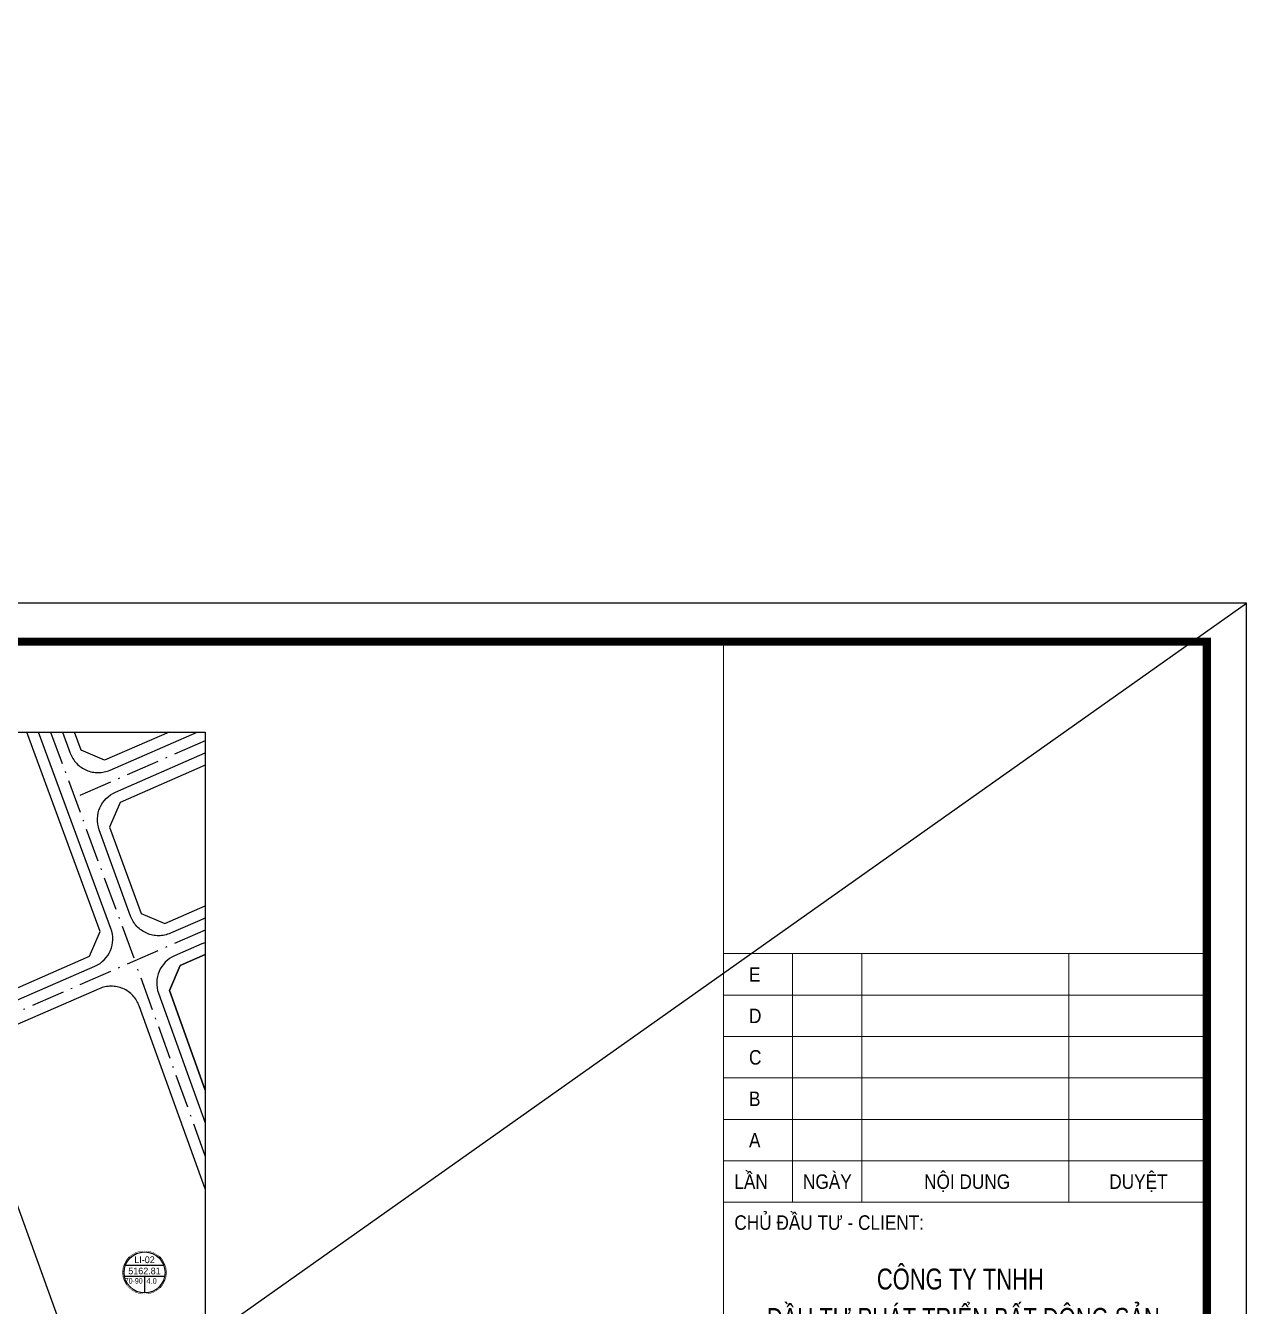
# Model space of a CAD drawing. Header units: metres. Extents: x 568006 to 1139366, y 2064802 to 4131555.
# Drawn here: x 569874 to 570201.5, y 2066017.6 to 2066361.1 of the extents above; entities that cross this region are included whole.
import ezdxf
from ezdxf.enums import TextEntityAlignment as Align
from ezdxf.xclip import XClip

# ---------------------------------------------------------------- set-up
doc = ezdxf.new("R2010")
doc.units = ezdxf.units.M
doc.header["$XCLIPFRAME"] = 0
for name, pattern in [('ACAD_ISO10W100', [18.5, 12, -3, 0.5, -3]), ('CENTER', [2, 1.25, -0.25, 0.25, -0.25]), ('DOT', [0.25, 0, -0.25])]:
    doc.linetypes.add(name, pattern=pattern)
doc.layers.get('DEFPOINTS').update_dxf_attribs({"color": 152, "linetype": 'CONTINUOUS'})
for name, color, linetype, lineweight in [('A-KY HIEU', 34, 'CONTINUOUS', 20), ('A-TEXT', 7, 'CONTINUOUS', 18), ('boDnv', 54, 'CONTINUOUS', 25), ('E- RANH GIOI', 1, 'CENTER', 13), ('hung-demlonha', 7, 'CONTINUOUS', 15)]:
    doc.layers.add(name, color=color, linetype=linetype, lineweight=lineweight)
for name, color, linetype in [('BoThamCo', 94, 'CONTINUOUS'), ('datOlienke', 42, 'CONTINUOUS'), ('ghi_chu', 7, 'CONTINUOUS'), ('LogDg', 7, 'CONTINUOUS'), ('TimDg', 222, 'CONTINUOUS'), ('ViaHeS', 32, 'CONTINUOUS')]:
    doc.layers.add(name, color=color, linetype=linetype)
doc.layers.add('KCS_Plotter', color=11, linetype='CONTINUOUS', plot=False)
doc.styles.add('ARIAL', font='arial.ttf', dxfattribs={"height": 5})
doc.styles.add('avh', font='')
doc.styles.add('QH1', font='arialbd.ttf', dxfattribs={"width": 0.8})
doc.styles.get('avh').set_extended_font_data('.VnAvantH')

# ---------------------------------------------------------------- blocks, each defined once
blk = doc.blocks.new('A$C33BC4D2A')
at = {"layer": 'A-KY HIEU', "color": 0}
for p, q in [((353.66, -4.9), (353.66, -292.1)), ((353.66, -44.47), (414.98, -44.47)), ((362.42, -44.47), (362.42, -76.01)), ((371.18, -44.47), (371.18, -76.01)), ((397.46, -44.47), (397.46, -76.01)), ((353.66, -49.73), (414.98, -49.73)), ((353.66, -54.98), (414.98, -54.98)), ((353.66, -60.24), (414.98, -60.24)), ((353.66, -65.5), (414.98, -65.5)), ((353.66, -70.75), (414.98, -70.75)), ((353.66, -76.01), (414.98, -76.01))]:
    blk.add_line(p, q, dxfattribs=at)
at = {"layer": 'A-KY HIEU', "color": 0, "const_width": 1.02}
blk.add_lwpolyline([(14.35, -292.1), (14.35, -4.9), (414.98, -4.9), (414.98, -292.1)], close=True, dxfattribs=at)
at = {"layer": 'DEFPOINTS', "color": 125}
blk.add_lwpolyline([(0, -297), (420, -297), (420, 0), (0, 0)], close=True, dxfattribs=at)
at = {"layer": 'A-TEXT', "style": 'ARIAL', "width": 0.85}
for s, height, p in [('E', 1.84, (356.88, -48.04)), ('D', 1.84, (356.88, -53.29)), ('C', 1.84, (356.88, -58.55)), ('B', 1.84, (356.88, -63.81)), ('A', 1.84, (356.88, -69.06)), ('LẦN', 1.84, (355.02, -74.32)), ('NGÀY', 1.84, (363.73, -74.32)), ('NỘI DUNG', 1.84, (379.1, -74.32)), ('DUYỆT', 1.84, (402.6, -74.32)), ('CHỦ ĐẦU TƯ - CLIENT:', 1.8397, (355.02, -79.51))]:
    blk.add_text(s, height=height, dxfattribs=at).set_placement(p)
at = {"layer": 'A-TEXT', "style": 'ARIAL', "width": 0.75}
for s, p in [('CÔNG TY TNHH ', (384.09, -87.08)), ('ĐẦU TƯ PHÁT TRIỂN BẤT ĐỘNG SẢN', (384.09, -92.08))]:
    blk.add_text(s, height=2.6573, dxfattribs=at).set_placement(p, align=Align.CENTER)
blk = doc.blocks.new('sl')
at = {"layer": 'ghi_chu', "color": 158}
blk.add_circle((0, 0), 5.75, dxfattribs=at)
at = {"color": 158, "linetype": 'DOT'}
blk.add_wipeout([(0, 5.75), (0.97, 5.67), (1.86, 5.44), (2.47, 5.19), (3.13, 4.82), (3.79, 4.32), (4.43, 3.67), (4.91, 2.99), (5.2, 2.45), (5.53, 1.57), (5.7, 0.77), (5.75, 0), (5.69, -0.85), (5.5, -1.69), (5.23, -2.38), (4.83, -3.13), (4.38, -3.72), (3.93, -4.2), (2.99, -4.91), (2.42, -5.22), (1.54, -5.54), (0.63, -5.72), (0, -5.75), (-0.86, -5.69), (-1.59, -5.52), (-2.41, -5.22), (-3.14, -4.82), (-3.72, -4.39), (-4.31, -3.8), (-4.85, -3.09), (-5.21, -2.43), (-5.52, -1.6), (-5.69, -0.85), (-5.75, 0), (-5.66, 1.01), (-5.49, 1.72), (-5.12, 2.62), (-4.44, 3.66), (-3.55, 4.52), (-2.72, 5.07), (-1.72, 5.49), (-0.8, 5.69)], dxfattribs=at).dxf.layer = 'ghi_chu'
at = {"layer": 'ghi_chu', "color": 32}
for points in [[(-5.12, 2), (5.12, 2)], [(-5.41, -1), (5.41, -1)], [(0, -1), (0, -5.5)]]:
    blk.add_lwpolyline(points, dxfattribs=at)
at = {"layer": 'ghi_chu'}
blk.add_circle((0, 0), 5.5, dxfattribs=at)
at = {"layer": 'ghi_chu', "style": 'avh'}
for tag, height, p in [('SOLO', 1.25, (0, 2.51)), ('DT', 1.5, (-0.01, -0.49))]:
    blk.add_attdef(tag, text='', height=height, dxfattribs=at).set_placement(p, align=Align.CENTER)
blk.add_attdef('MD', text='', height=1.25, dxfattribs=at).set_placement((-0.5, -3), align=Align.RIGHT)
blk.add_attdef('TC', (0.5, -3.02), '', height=1.25, dxfattribs=at)
blk = doc.blocks.new('tmbc_khub')
at = {"layer": 'BoThamCo'}
blk.add_lwpolyline([(6.878, 415.7), (0.058, 418.174), (-6.762, 415.202), (-9.645, 408.502), (29.993, 298.909), (36.016, 296.722), (55.218, 307.893), (57.303, 314.88)], close=True, dxfattribs=at)
at = {"layer": 'datOlienke'}
for points in [[(97.727, 568.284), (104.547, 565.81), (117.992, 538.929), (115.645, 532.46), (-27.027, 470.271), (-33.34, 472.965), (-43.74, 501.176), (-40.886, 507.865)], [(138.857, 497.212), (127.84, 519.238), (121.02, 521.712), (-22.869, 458.993), (-25.723, 452.304), (-17.201, 429.187), (-10.888, 426.494), (136.51, 490.742)]]:
    blk.add_lwpolyline(points, close=True, dxfattribs=at)
blk.add_lwpolyline([(-75.74, 492.679, -0.0018883), (-88.168, 487.404), (-91.08, 480.772), (-64.904, 408.399), (-58.62, 405.694), (-31.074, 417.696), (-28.22, 424.385), (-54.759, 496.373), (-61.072, 499.066), (-74.051, 493.409, -0.0014744)], format="xyb", close=True, dxfattribs=at)
at = {"layer": 'LogDg'}
for points in [[(-25.555, 467.64), (117.972, 530.202, 0.429738), (121.931, 541.114), (107.149, 570.669, 0.3988577), (96.797, 574.424), (-43.382, 513.322, 0.3973692), (-47.692, 503.221), (-36.258, 472.207, 0.431261)], [(-20.069, 428.504), (-28.447, 451.666, -0.3955879), (-24.12, 461.72), (121.434, 525.165, -0.3988577), (131.785, 521.41), (142.796, 499.396, -0.429738), (138.837, 488.484), (-9.35, 423.891, -0.4330878)], [(38.381, 294.627), (56.991, 305.454, 0.3958327), (60.123, 315.948), (9.446, 417.272, 0.3988577), (-0.905, 421.027), (-8.245, 417.828, 0.3955879), (-12.571, 407.773), (26.835, 298.821, 0.4679364)], [(-28.453, 409.021), (-58.768, 395.812, 0.3956287), (-63.095, 385.757), (-21.484, 270.709, 0.4679364), (-9.938, 266.515), (19.054, 283.382, 0.3624568), (22.554, 293.018), (-17.734, 404.408, 0.4330459)]]:
    blk.add_lwpolyline(points, format="xyb", close=True, dxfattribs=at)
blk.add_lwpolyline([(-87.246, 494.303, 0.3988265), (-95.512, 475.385), (-70.593, 406.488, 0.4330459), (-59.875, 401.875), (-29.618, 415.058, 0.3974101), (-25.308, 425.16), (-52.881, 499.95, 0.431261), (-63.583, 504.517), (-64.013, 504.33, -0.0037754), (-87.246, 494.303)], format="xyb", dxfattribs=at)
at = {"layer": 'TimDg', "linetype": 'ACAD_ISO10W100', "ltscale": 0.75}
for points in [[(-637.358, 375.433), (-526.554, 386.851, 0.0212183), (-484.582, 392.986), (-439.364, 401.567, 0.0205674), (-399.317, 410.888), (-113.509, 489.93, 0.0050405), (-80.47, 503.707, 0.0014744), (-78.846, 504.409), (260.57, 652.356), (289.002, 667.327)], [(-377.535, 134.416), (-34.22, 249.631, 0.0508293), (-28.678, 252.141), (203.834, 387.416)]]:
    blk.add_lwpolyline(points, format="xyb", dxfattribs=at)
for points in [[(-104.275, 665.216), (-55.137, 514.744), (-18.902, 416.455)], [(131.178, 532.685), (-35.041, 460.233)], [(152.043, 490.967), (-77.691, 390.83)], [(28.497, 285.406), (-18.902, 416.455)], [(-9.753, 202.992), (227.16, 340.827)]]:
    blk.add_lwpolyline(points, dxfattribs=at)
at = {"layer": 'ViaHeS'}
for points in [[(97.727, 568.284), (104.547, 565.81), (117.992, 538.929), (115.645, 532.46), (-27.027, 470.271), (-33.34, 472.965), (-43.74, 501.176), (-40.886, 507.865)], [(138.857, 497.212), (127.84, 519.238), (121.02, 521.712), (-22.869, 458.993), (-25.723, 452.304), (-17.201, 429.187), (-10.888, 426.494), (136.51, 490.742)], [(29.993, 298.909), (-9.645, 408.502), (-6.762, 415.202), (0.058, 418.174), (6.878, 415.7), (57.303, 314.88), (55.218, 307.893), (36.016, 296.722)]]:
    blk.add_lwpolyline(points, close=True, dxfattribs=at)
blk.add_lwpolyline([(-75.74, 492.679, -0.0018883), (-88.168, 487.404), (-91.08, 480.772), (-64.904, 408.399), (-58.62, 405.694), (-31.074, 417.696), (-28.22, 424.385), (-54.759, 496.373), (-61.072, 499.066), (-74.051, 493.409, -0.0014744)], format="xyb", close=True, dxfattribs=at)
at = {"layer": 'hung-demlonha', "color": 7, "ltscale": 5, "style": 'QH1', "width": 0.65}
for tag, p in [('BT04', (-109.598, 191.643)), ('BT06', (-305.798, 171.199)), ('BT05', (-282.572, 137.244))]:
    blk.add_attdef(tag, text='', height=3.96, rotation=0, dxfattribs=at).set_placement(p, align=Align.CENTER)
at = {"layer": 'ghi_chu'}
ref = blk.add_blockref('sl', (-16.307, 332.902), dxfattribs=at)
ref.add_attrib('DT', '5162.81', dxfattribs={"height": 1.8, "style": 'avh'}).set_placement((-16.322, 332.408), align=Align.CENTER)
ref.add_attrib('MD', '70-90', dxfattribs={"height": 1.5, "style": 'avh', "width": 0.75}).set_placement((-16.808, 329.905), align=Align.RIGHT)
ref.add_attrib('TC', '4.0', (-15.807, 329.882), dxfattribs={"height": 1.5, "style": 'avh'})
ref.add_attrib('SOLO', 'Li-02', dxfattribs={"height": 1.8, "style": 'avh'}).set_placement((-16.307, 335.408), align=Align.CENTER)

msp = doc.modelspace()

# ---------------------------------------------------------------- linework, layer by layer
at = {"layer": 'boDnv'}
msp.add_lwpolyline([(569530.2, 2066171.65), (569922.19, 2066171.65), (569922.19, 2065693.82), (569530.2, 2065693.82)], close=True, dxfattribs=at)
at = {"layer": 'KCS_Plotter', "extrusion": (-2.4685e-06, 4.62064e-06, 1)}
msp.add_line((569313.5, 2065578.31, 0), (570201.52, 2066206.27, 0), dxfattribs=at)

# ---------------------------------------------------------------- block references
at = {"layer": 'E- RANH GIOI', "extrusion": (-2.4685e-06, 4.62064e-06, 1), "xscale": 2.114336868039268, "yscale": 2.114336868039268, "zscale": 2.114336868039268}
msp.add_blockref('A$C33BC4D2A', (569313.5, 2066206.27, 8.14), dxfattribs=at)

# ---------------------------------------------------------------- next in the draw order: block references
at = {"layer": 'ghi_chu'}
ref = msp.add_blockref('tmbc_khub', (569922.19, 2065693.82), dxfattribs=at)
XClip(ref).set_block_clipping_path([(-391.9901366149, 0), (0, 477.830198009)])

doc.saveas('drawing.dxf')
